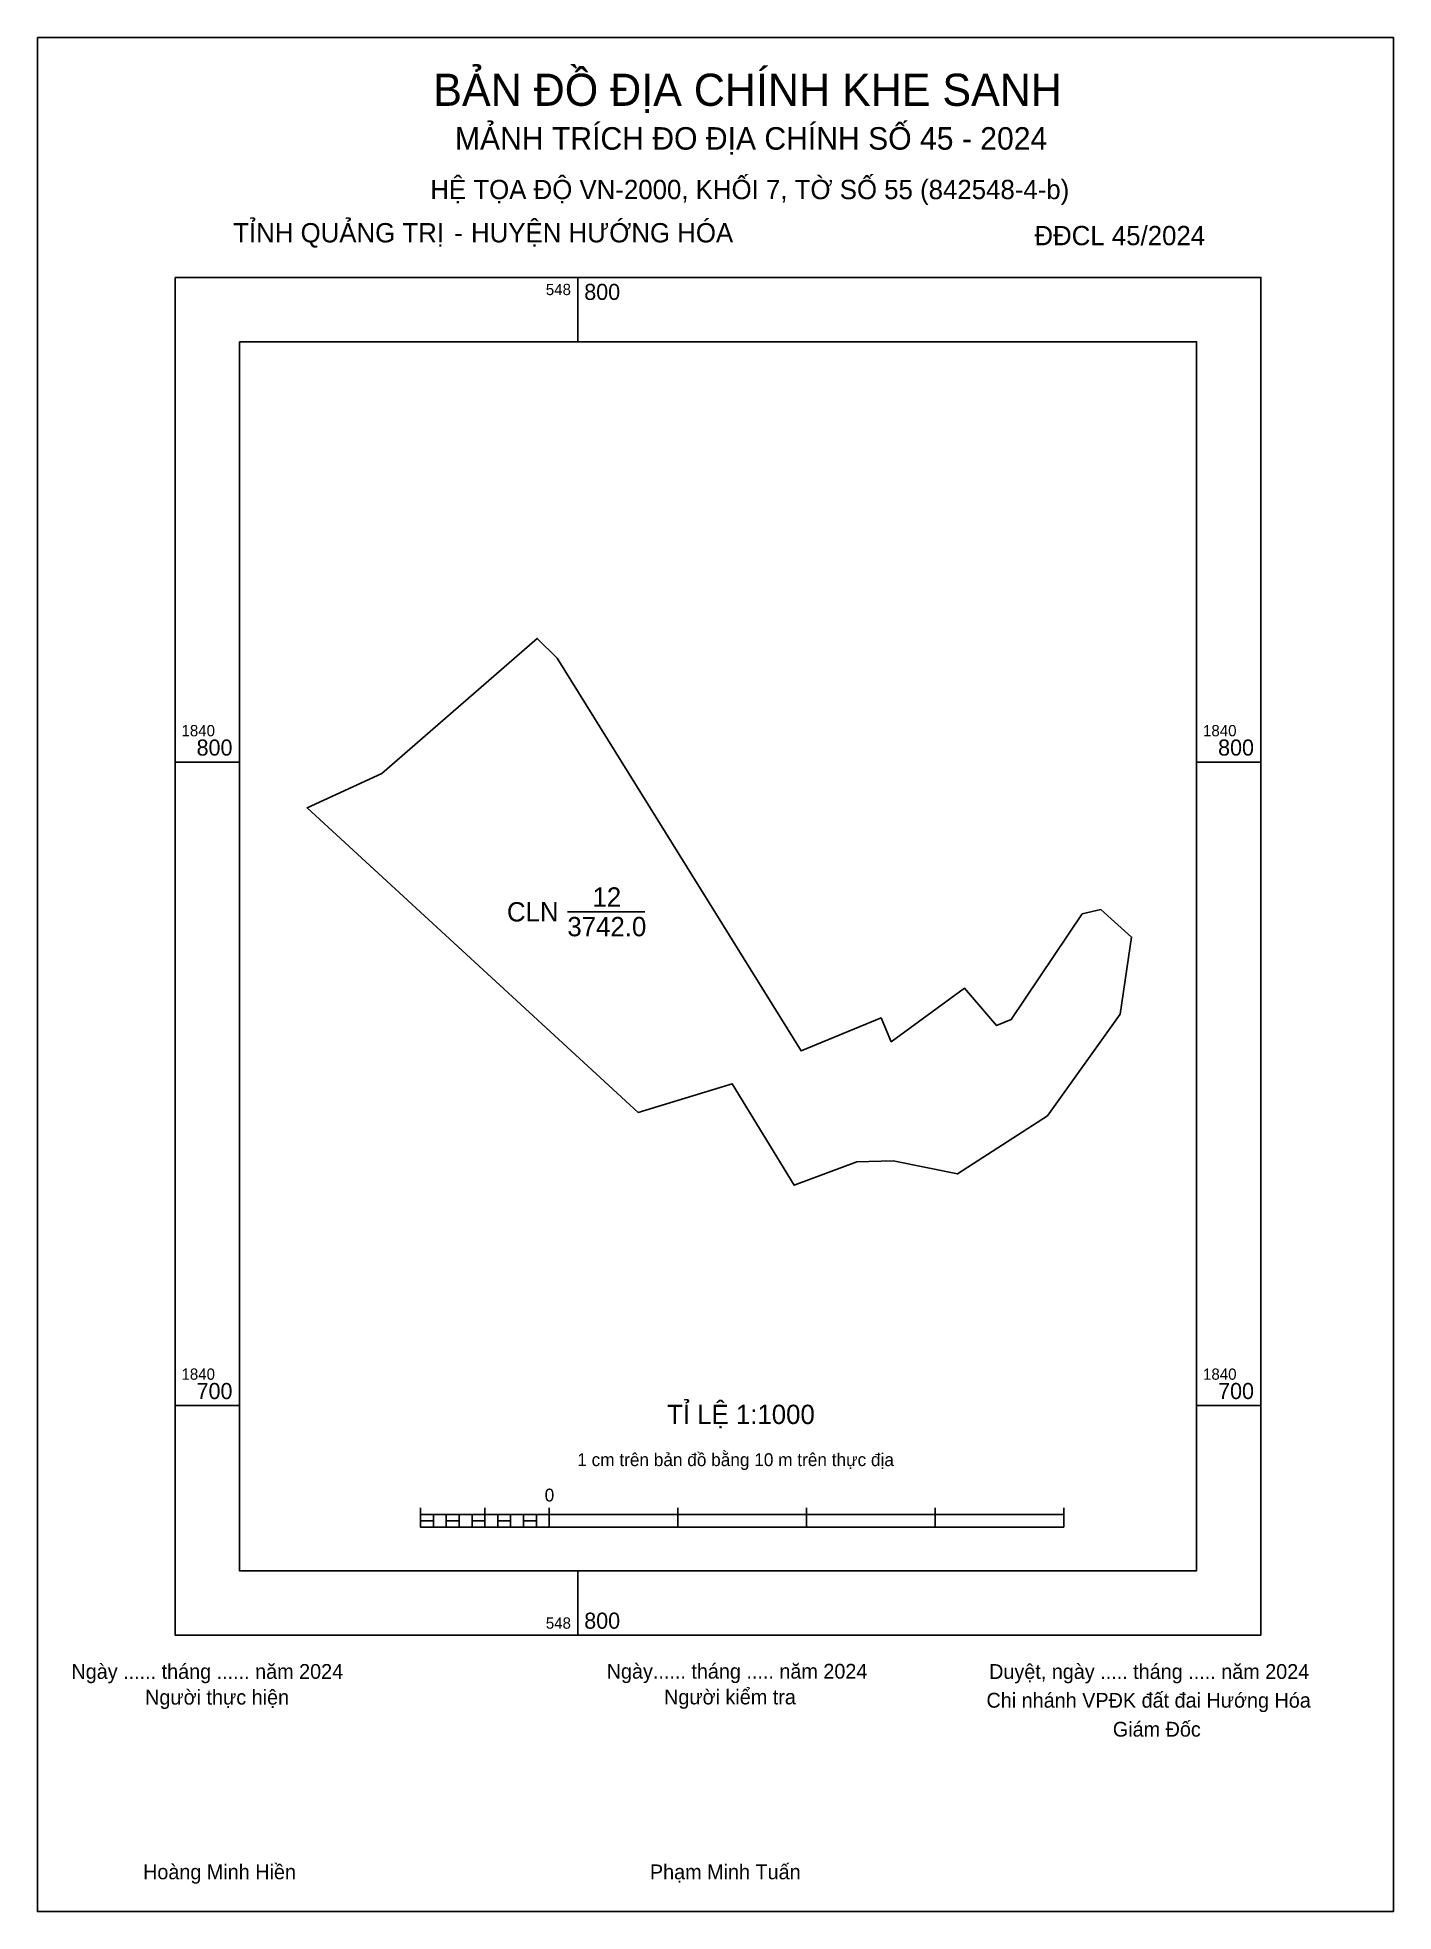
# Model space of a CAD drawing. Extents: x 548716 to 548927, y 1840621 to 1840913.
import ezdxf

# ---------------------------------------------------------------- set-up
doc = ezdxf.new("R2010")
doc.units = 0
for name, color, linetype in [('Level 1', 7, 'Continuous'), ('Level 10', 7, 'Continuous'), ('Level 13', 7, 'Continuous'), ('Level 2', 7, 'Continuous'), ('Level 6', 7, 'Continuous'), ('Level 62', 7, 'Continuous'), ('Level 63', 7, 'Continuous'), ('Level 9', 7, 'Continuous')]:
    doc.layers.add(name, color=color, linetype=linetype)

msp = doc.modelspace()

# ---------------------------------------------------------------- linework, layer by layer
at = {"layer": 'Level 1'}
for p, q in [((548716.02, 1840912.6), (548716.02, 1840912.6)), ((548926.79, 1840621.36), (548926.79, 1840621.36))]:
    msp.add_line(p, q, dxfattribs=at)
at = {"layer": 'Level 10'}
msp.add_lwpolyline([(548878.41, 1840776.42), (548881.31, 1840777.07), (548886.08, 1840772.79), (548884.28, 1840760.8), (548873, 1840745), (548859, 1840736), (548849, 1840738), (548843.36, 1840737.88), (548833.64, 1840734.22), (548824, 1840750), (548809.4, 1840745.51), (548809.36, 1840745.54), (548757.93, 1840792.87), (548769.52, 1840798.2), (548793.69, 1840819.22), (548796.79, 1840816.16), (548834.7, 1840755.11), (548847.13, 1840760.22), (548848.71, 1840756.54), (548860.09, 1840764.87), (548865.09, 1840759.05), (548867.36, 1840760.01)], close=True, dxfattribs=at)
at = {"layer": 'Level 2'}
msp.add_lwpolyline([(548716.02, 1840912.6), (548926.78, 1840912.6), (548926.78, 1840621.36), (548716.02, 1840621.36)], close=True, dxfattribs=at)
at = {"layer": 'Level 62'}
msp.add_lwpolyline([(548747.4, 1840865.31), (548896.18, 1840865.31), (548896.18, 1840674.31), (548747.4, 1840674.31)], close=True, dxfattribs=at)
at = {"layer": 'Level 63'}
for p, q in [((548716.02, 1840907.6), (548716.02, 1840912.6)), ((548716.02, 1840912.6), (548721.02, 1840912.6)), ((548716.02, 1840907.6), (548716.02, 1840912.6)), ((548716.02, 1840912.6), (548721.02, 1840912.6)), ((548921.78, 1840912.6), (548926.78, 1840912.6)), ((548921.78, 1840912.6), (548926.78, 1840912.6)), ((548926.78, 1840912.6), (548926.78, 1840907.6)), ((548926.78, 1840912.6), (548926.78, 1840907.6)), ((548716.02, 1840907.6), (548716.02, 1840907.6)), ((548716.02, 1840907.6), (548716.02, 1840907.6)), ((548800, 1840875.31), (548800, 1840865.31)), ((548737.4, 1840800), (548747.4, 1840800)), ((548896.18, 1840800), (548906.18, 1840800)), ((548737.4, 1840700), (548747.4, 1840700)), ((548896.18, 1840700), (548906.18, 1840700)), ((548775.56, 1840684.08), (548775.56, 1840681.08)), ((548785.56, 1840684.08), (548785.56, 1840681.08)), ((548795.56, 1840684.08), (548795.56, 1840681.08)), ((548815.56, 1840684.08), (548815.56, 1840681.08)), ((548835.56, 1840684.08), (548835.56, 1840681.08)), ((548855.56, 1840684.08), (548855.56, 1840681.08)), ((548875.56, 1840684.08), (548875.56, 1840681.08)), ((548775.56, 1840683.08), (548875.56, 1840683.08)), ((548775.56, 1840681.08), (548875.56, 1840681.08)), ((548777.56, 1840683.08), (548777.56, 1840681.08)), ((548779.56, 1840683.08), (548779.56, 1840681.08)), ((548781.56, 1840683.08), (548781.56, 1840681.08)), ((548783.56, 1840683.08), (548783.56, 1840681.08)), ((548785.56, 1840683.08), (548785.56, 1840681.08)), ((548787.56, 1840683.08), (548787.56, 1840681.08)), ((548789.56, 1840683.08), (548789.56, 1840681.08)), ((548791.56, 1840683.08), (548791.56, 1840681.08)), ((548793.56, 1840683.08), (548793.56, 1840681.08)), ((548795.56, 1840683.08), (548795.56, 1840681.08)), ((548800, 1840674.31), (548800, 1840664.31)), ((548716.02, 1840621.36), (548716.02, 1840626.36)), ((548716.02, 1840621.36), (548716.02, 1840626.36)), ((548926.78, 1840626.36), (548926.78, 1840621.36)), ((548926.78, 1840626.36), (548926.78, 1840621.36)), ((548721.02, 1840621.36), (548716.02, 1840621.36)), ((548721.02, 1840621.36), (548716.02, 1840621.36)), ((548926.78, 1840621.36), (548921.78, 1840621.36)), ((548926.78, 1840621.36), (548921.78, 1840621.36))]:
    msp.add_line(p, q, dxfattribs=at)
for points in [[(548737.4, 1840875.31), (548737.4, 1840664.31), (548906.18, 1840664.31), (548906.18, 1840875.31)], [(548775.56, 1840682.08), (548777.56, 1840682.08), (548777.56, 1840681.08), (548775.56, 1840681.08)], [(548775.56, 1840682.08), (548777.56, 1840682.08), (548777.56, 1840681.08), (548775.56, 1840681.08)], [(548779.56, 1840682.08), (548781.56, 1840682.08), (548781.56, 1840681.08), (548779.56, 1840681.08)], [(548783.56, 1840682.08), (548785.56, 1840682.08), (548785.56, 1840681.08), (548783.56, 1840681.08)], [(548787.56, 1840682.08), (548789.56, 1840682.08), (548789.56, 1840681.08), (548787.56, 1840681.08)], [(548791.56, 1840682.08), (548793.56, 1840682.08), (548793.56, 1840681.08), (548791.56, 1840681.08)]]:
    msp.add_lwpolyline(points, close=True, dxfattribs=at)
at = {"layer": 'Level 9'}
msp.add_line((548798.38, 1840776.72), (548810.42, 1840776.72), dxfattribs=at)

# ---------------------------------------------------------------- texts
at = {"layer": 'Level 13'}
for s, p in [('12', (548802.28, 1840777.52)), ('CLN', (548788.99, 1840775.22)), ('3742.0', (548798.38, 1840772.92))]:
    msp.add_text(s, height=3, dxfattribs=at).set_placement(p)
at = {"layer": 'Level 6'}
for s, p in [('HỆ TỌA ÐỘ VN-2000, KHỐI 7, TỜ SỐ 55 (842548-4-b)', (548777.08, 1840887.47)), ('TỈ LỆ 1:1000', (548813.87, 1840697.12))]:
    msp.add_text(s, height=3, dxfattribs=at).set_placement(p)
at = {"layer": 'Level 63'}
for s, height, p in [('BẢN ĐỒ ĐỊA CHÍNH KHE SANH', 5, (548777.54, 1840901.97)), ('MẢNH TRÍCH ĐO ĐỊA CHÍNH SỐ 45 - 2024', 3.5, (548780.9, 1840895.16)), ('TỈNH QUẢNG TRỊ', 3, (548746.44, 1840880.75)), (' HUYỆN HƯỚNG HÓA', 3, (548782.29, 1840880.75)), ('-', 3, (548780.81, 1840880.75)), ('ĐĐCL 45/2024', 3, (548870.97, 1840880.31)), ('548', 1.75, (548795.03, 1840872.56)), ('800', 2.5, (548801, 1840871.81)), ('1840', 1.75, (548738.4, 1840804)), ('1840', 1.75, (548897.18, 1840804)), ('800', 2.5, (548740.75, 1840801)), ('800', 2.5, (548899.52, 1840801)), ('1840', 1.75, (548738.4, 1840704)), ('700', 2.5, (548740.75, 1840701)), ('1840', 1.75, (548897.18, 1840704)), ('700', 2.5, (548899.52, 1840701)), ('1 cm trên bản đồ bằng 10 m trên thực địa', 2, (548799.92, 1840690.58)), ('0', 2, (548794.85, 1840685.08)), ('548', 1.75, (548795.03, 1840665.31)), ('800', 2.5, (548801, 1840665.31)), ('Ngày ...... tháng ...... năm 2024', 2.3, (548721.3, 1840657.52)), ('Ngày...... tháng ..... năm 2024', 2.3, (548804.49, 1840657.55)), ('Duyệt, ngày ..... tháng ..... năm 2024', 2.3, (548863.93, 1840657.51)), ('Người thực hiện', 2.3, (548732.75, 1840653.52)), ('Người kiểm tra', 2.3, (548813.41, 1840653.55)), ('Chi nhánh VPĐK đất đai Hướng Hóa', 2.3, (548863.52, 1840653.04)), ('Giám Đốc', 2.3, (548883.16, 1840648.54)), ('Hoàng Minh Hiền', 2.3, (548732.43, 1840626.37)), ('Phạm Minh Tuấn', 2.3, (548811.21, 1840626.37))]:
    msp.add_text(s, height=height, dxfattribs=at).set_placement(p)

doc.saveas('drawing.dxf')
